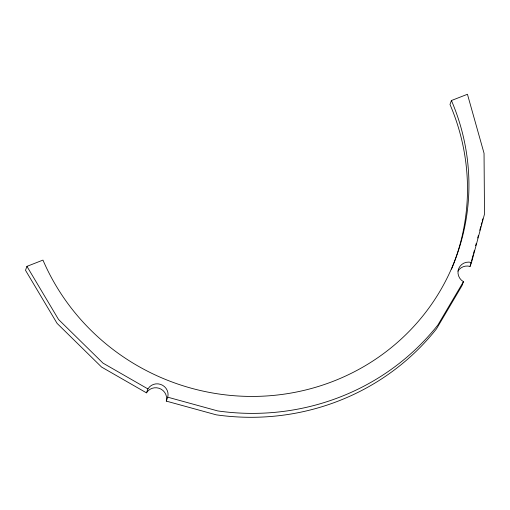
<?xml version="1.0" encoding="UTF-8"?>
<svg xmlns="http://www.w3.org/2000/svg" width="510" height="510" viewBox="0 0 510 510"><rect width="100%" height="100%" fill="white"/><g stroke="black" fill="none" stroke-linecap="round" stroke-linejoin="round"><path stroke-width="0.76" d="M457.935 271.154A10.857 10.493 20.2 0 1 470.061 266.418L471.093 262.573M471.508 261.037L473.159 254.892M473.567 253.355L474.396 250.282M475.632 245.673L476.251 243.372M477.692 237.998L478.31 235.69M479.757 230.316L480.79 226.472M481.198 224.935L481.816 222.634M482.231 221.098L482.849 218.79M471.508 262.491L484.5 214.098L484.041 153.261L467.447 94.273L451.426 100.527A222.602 215.22 20.2 0 1 333.546 381.161A222.602 215.22 20.2 0 1 42.961 260.1L26.941 266.36L25.5 270.281L57.107 323.41L101.566 367.053L146.472 392.853L148.18 390.705A10.818 10.461 20.2 0 1 161.179 389.219A10.818 10.461 20.2 0 1 166.285 401.109L216.272 414.84A240.063 232.101 20.2 0 0 436.522 328.797L462.003 285.606L463.443 281.679A10.857 10.493 20.2 0 1 458.764 268.458A10.857 10.493 20.2 0 1 471.508 262.491L470.061 266.418M146.472 392.853L147.919 388.926L149.628 386.784A10.818 10.461 20.2 0 1 162.62 385.299A10.818 10.461 20.2 0 1 167.733 397.182L166.285 401.109M451.426 100.527L449.986 104.454A222.602 215.22 20.2 0 1 451.528 269.121M463.443 281.679L437.969 324.876A240.063 232.101 20.2 0 1 217.713 410.92L167.733 397.182M147.919 388.926L103.014 363.133L58.548 319.49L26.941 266.36"/></g></svg>
